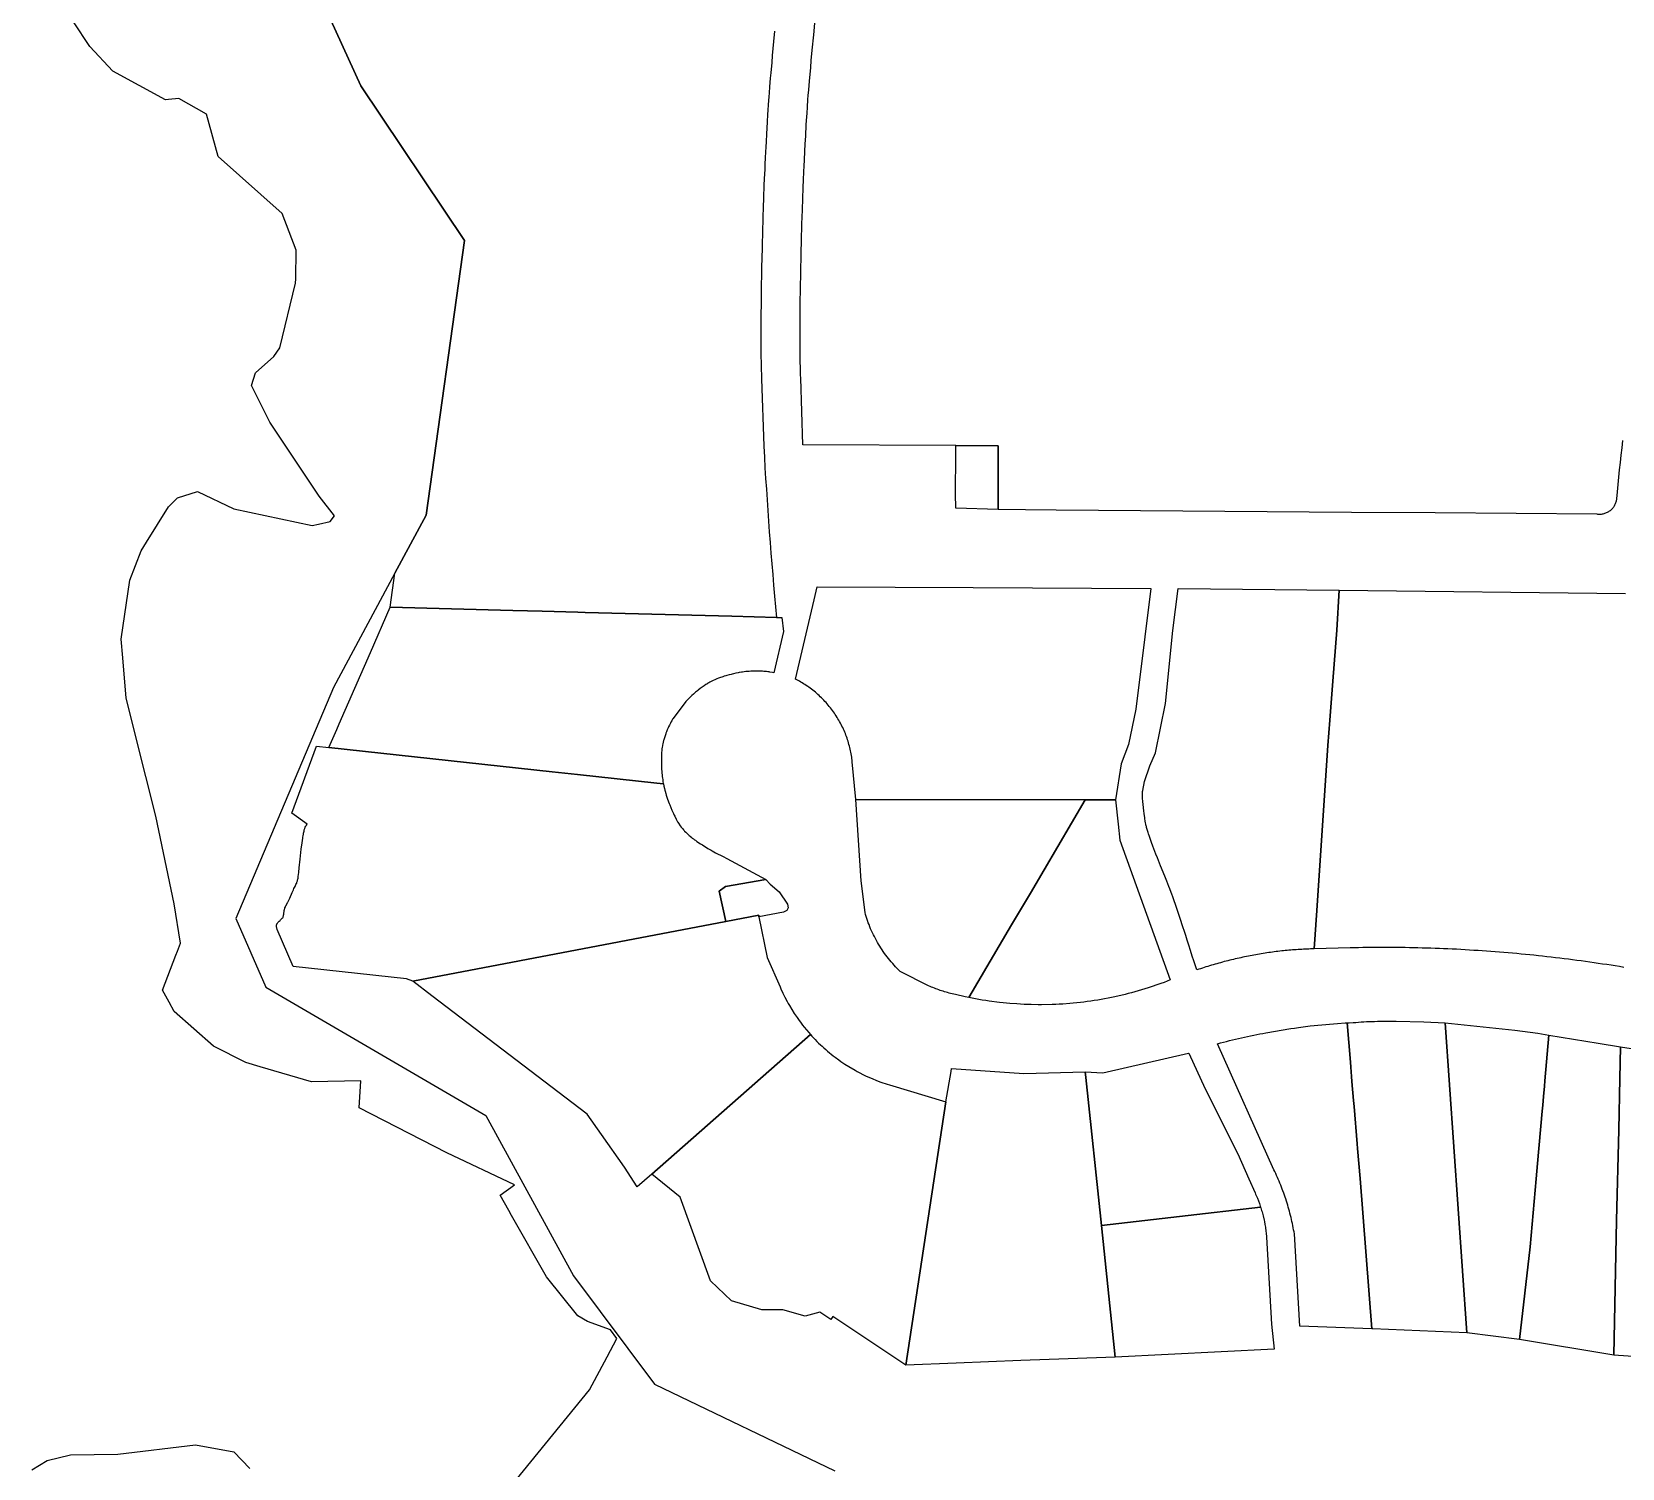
# Model space of a CAD drawing. Header units: metres. Extents: x 3 to 1005126, y 39 to 4383651.
# Drawn here: x 477288.7 to 477537.6, y 4370850.3 to 4371075.1 of the extents above; entities that cross this region are included whole.
import ezdxf

# ---------------------------------------------------------------- set-up
doc = ezdxf.new("R2010")
doc.units = ezdxf.units.M
doc.header["$MEASUREMENT"] = 0
doc.layers.add('TM_Llucmajor', color=7, linetype='Continuous')

msp = doc.modelspace()

# ---------------------------------------------------------------- linework, layer by layer
at = {"layer": 'TM_Llucmajor', "linetype": 'Continuous', "flags": 128}
for points in [[(477404.94, 4371075.17), (477404.78, 4371073.54), (477404.59, 4371071.38), (477404.5, 4371070.28), (477404.35, 4371068.65), (477404.28, 4371067.83), (477404.17, 4371066.46), (477404.1, 4371065.53), (477404.05, 4371064.92), (477403.96, 4371063.71), (477403.91, 4371062.78), (477403.86, 4371062.17), (477403.79, 4371060.94), (477403.68, 4371059.1), (477403.61, 4371057.87), (477403.57, 4371057.06), (477403.5, 4371055.42), (477403.44, 4371054.3), (477403.41, 4371053.56), (477403.34, 4371052.08), (477403.29, 4371051.07), (477403.23, 4371049.1), (477403.16, 4371047.6), (477403.11, 4371046.11), (477403.09, 4371045.36), (477403.07, 4371044.23), (477403.04, 4371043.48), (477403, 4371041.97), (477402.98, 4371041.22), (477402.95, 4371039.72), (477402.92, 4371038.21), (477402.91, 4371037.21), (477402.87, 4371035.21), (477402.84, 4371032.35), (477402.82, 4371030.92), (477402.82, 4371029.49), (477402.8, 4371028.78), (477402.8, 4371027.35), (477402.8, 4371026.63), (477402.82, 4371025.56), (477402.82, 4371024.61), (477402.82, 4371024.13), (477402.84, 4371023.42), (477402.85, 4371022.35), (477402.88, 4371021.28), (477402.91, 4371020.74), (477403.25, 4371010.21), (477403.35, 4371008.53), (477403.44, 4371006.86), (477403.55, 4371005.18), (477403.66, 4371003.51), (477403.77, 4371001.83), (477403.88, 4371000.17), (477404, 4370998.49), (477404.12, 4370996.81), (477404.25, 4370995.14), (477404.38, 4370993.46), (477404.51, 4370991.79), (477404.66, 4370990.13), (477404.79, 4370988.46), (477404.93, 4370986.78), (477405.09, 4370985.1), (477405.23, 4370983.43), (477398.28, 4370983.61), (477375.32, 4370984.21), (477374.14, 4370984.24), (477368.57, 4370984.39), (477363.97, 4370984.51), (477344.78, 4370985.01), (477345.5, 4370990.34), (477350.39, 4370999.43), (477356.43, 4371042.42), (477340.16, 4371066.64), (477316.74, 4371117.93)], [(477316.74, 4371117.93), (477340.16, 4371066.64), (477356.43, 4371042.42), (477350.39, 4370999.43), (477345.5, 4370990.34), (477335.89, 4370972.48), (477320.61, 4370936.29), (477325.29, 4370925.57), (477359.72, 4370905.51), (477373.48, 4370880.41), (477386.14, 4370863.43), (477414.38, 4370849.89)], [(477362.22, 4370845.67), (477376, 4370862.53), (477378.73, 4370867.72), (477380.24, 4370870.6), (477379.28, 4370871.94), (477375.65, 4370873.25), (477374.15, 4370874.15), (477369.22, 4370880.22), (477363.78, 4370889.81), (477363.33, 4370890.61), (477361.97, 4370893), (477364.23, 4370894.61), (477353.62, 4370899.65), (477339.89, 4370906.7), (477340.16, 4370910.92), (477332.44, 4370910.77), (477324.39, 4370913.11), (477322.17, 4370913.76), (477317.11, 4370916.36), (477310.95, 4370921.75), (477310.15, 4370923.21), (477309.12, 4370925.08), (477311.23, 4370930.55), (477311.48, 4370931.2), (477311.96, 4370932.45), (477310.95, 4370938.6), (477308.09, 4370952.33), (477306.53, 4370958.54), (477303.44, 4370970.8), (477302.91, 4370977.1), (477302.66, 4370980.04), (477304.03, 4370989.27), (477305.79, 4370993.87), (477306.63, 4370995.22), (477310.06, 4371000.74), (477311.48, 4371002.13), (477314.58, 4371003.11), (477320.31, 4371000.44), (477332.54, 4370997.82), (477333.54, 4370998.03), (477335.39, 4370998.43), (477336.07, 4370999.33), (477333.67, 4371002.38), (477325.93, 4371013.98), (477324.16, 4371017.55), (477323.08, 4371019.73), (477323.71, 4371021.69), (477326.55, 4371024.24), (477327.49, 4371025.63), (477329.97, 4371035.75), (477329.98, 4371036.39), (477330.03, 4371040.9), (477327.85, 4371046.64), (477317.86, 4371055.56), (477316.01, 4371062.2), (477311.7, 4371064.65), (477310.07, 4371064.47), (477309.6, 4371064.41), (477301.34, 4371068.93), (477297.76, 4371072.76), (477295.18, 4371076.65)], [(477537.69, 4371011.11), (477537.57, 4371009.96), (477537.43, 4371008.82), (477537.31, 4371007.68), (477537.19, 4371006.53), (477537.07, 4371005.39), (477536.96, 4371004.24), (477536.86, 4371003.1), (477536.76, 4371001.96), (477536.75, 4371001.83), (477536.72, 4371001.71), (477536.69, 4371001.6), (477536.66, 4371001.46), (477536.62, 4371001.35), (477536.57, 4371001.22), (477536.52, 4371001.1), (477536.46, 4371000.98), (477536.39, 4371000.86), (477536.32, 4371000.74), (477536.25, 4371000.63), (477536.16, 4371000.52), (477536.07, 4371000.42), (477535.96, 4371000.31), (477535.86, 4371000.22), (477535.75, 4371000.13), (477535.63, 4371000.04), (477535.52, 4370999.97), (477535.41, 4370999.89), (477535.27, 4370999.83), (477535.16, 4370999.78), (477535.02, 4370999.72), (477534.89, 4370999.67), (477534.76, 4370999.64), (477534.63, 4370999.61), (477534.5, 4370999.58), (477534.37, 4370999.56), (477534.25, 4370999.55), (477534.11, 4370999.55), (477533.98, 4370999.55), (477533.86, 4370999.56), (477533.75, 4370999.57), (477508.35, 4370999.78), (477495.28, 4370999.87), (477449.04, 4371000.21), (477444.22, 4371000.29), (477439.96, 4371000.31), (477439.93, 4371010.3), (477433.32, 4371010.33), (477433.32, 4371010.33), (477409.39, 4371010.43), (477409.04, 4371020.86), (477409.02, 4371021.39), (477409, 4371022.46), (477408.97, 4371023.5), (477408.96, 4371024.21), (477408.96, 4371024.68), (477408.95, 4371025.63), (477408.94, 4371026.68), (477408.94, 4371027.38), (477408.94, 4371028.79), (477408.95, 4371029.5), (477408.96, 4371030.92), (477408.97, 4371032.33), (477409.01, 4371035.14), (477409.04, 4371037.12), (477409.07, 4371038.11), (477409.09, 4371039.6), (477409.12, 4371041.08), (477409.14, 4371041.83), (477409.18, 4371043.3), (477409.2, 4371044.05), (477409.23, 4371045.17), (477409.25, 4371045.9), (477409.3, 4371047.37), (477409.36, 4371048.85), (477409.43, 4371050.81), (477409.48, 4371051.79), (477409.54, 4371053.26), (477409.59, 4371054), (477409.63, 4371055.1), (477409.75, 4371057.52), (477409.82, 4371058.73), (477409.92, 4371060.55), (477410, 4371061.76), (477410.04, 4371062.36), (477410.1, 4371063.28), (477410.18, 4371064.48), (477410.23, 4371065.08), (477410.3, 4371065.99), (477410.41, 4371067.35), (477410.6, 4371069.51), (477410.69, 4371070.58), (477410.84, 4371072.21), (477411.07, 4371074.62), (477411.29, 4371077.05)], [(477537.89, 4370928.67), (477537.23, 4370928.78), (477536.56, 4370928.89), (477535.9, 4370928.99), (477535.24, 4370929.09), (477534.57, 4370929.19), (477533.9, 4370929.29), (477533.24, 4370929.39), (477532.57, 4370929.49), (477531.9, 4370929.58), (477531.23, 4370929.67), (477530.56, 4370929.76), (477529.89, 4370929.85), (477529.22, 4370929.93), (477528.55, 4370930.02), (477527.88, 4370930.1), (477527.21, 4370930.18), (477526.54, 4370930.26), (477525.86, 4370930.34), (477525.19, 4370930.41), (477524.52, 4370930.48), (477523.84, 4370930.55), (477523.17, 4370930.62), (477522.5, 4370930.69), (477521.82, 4370930.75), (477521.15, 4370930.82), (477520.47, 4370930.88), (477519.8, 4370930.93), (477519.13, 4370930.99), (477518.45, 4370931.05), (477517.78, 4370931.1), (477517.1, 4370931.15), (477516.43, 4370931.2), (477515.75, 4370931.25), (477515.08, 4370931.29), (477514.4, 4370931.33), (477513.73, 4370931.37), (477513.06, 4370931.41), (477512.38, 4370931.45), (477511.71, 4370931.49), (477511.04, 4370931.52), (477510.36, 4370931.55), (477509.69, 4370931.58), (477509.02, 4370931.6), (477508.35, 4370931.63), (477507.68, 4370931.65), (477507.01, 4370931.67), (477506.34, 4370931.69), (477505.67, 4370931.71), (477505, 4370931.72), (477504.33, 4370931.74), (477503.66, 4370931.75), (477502.99, 4370931.76), (477502.33, 4370931.76), (477501.66, 4370931.77), (477501, 4370931.77), (477500.33, 4370931.77), (477499.67, 4370931.77), (477499.01, 4370931.77), (477498.35, 4370931.76), (477497.68, 4370931.76), (477497.02, 4370931.75), (477496.37, 4370931.74), (477495.71, 4370931.72), (477495.05, 4370931.71), (477489.42, 4370931.55), (477489.82, 4370937.57), (477491.59, 4370963.37), (477491.89, 4370967.33), (477492.36, 4370973.45), (477492.96, 4370981.41), (477493.32, 4370987.67), (477538.16, 4370987.16)], [(477564.76, 4370865.99), (477536.34, 4370867.99), (477536.34, 4370867.99), (477536.76, 4370889.05), (477537.1, 4370903.24), (477537.28, 4370911.27), (477537.4, 4370916.25), (477541.72, 4370915.56)], [(477288.66, 4370850.05), (477291.07, 4370851.51), (477294.73, 4370852.37), (477302.14, 4370852.49), (477314.31, 4370853.97), (477320.31, 4370852.85), (477322.81, 4370850.22)]]:
    msp.add_lwpolyline(points, dxfattribs=at)
for points in [[(477433.28, 4371002.75), (477433.32, 4371008.93), (477433.32, 4371010.33), (477439.93, 4371010.3), (477439.96, 4371000.31), (477433.32, 4371000.5), (477433.28, 4371002.75)], [(477417.67, 4370954.94), (477417.12, 4370960.85), (477417.09, 4370961.09), (477417.06, 4370961.34), (477417.03, 4370961.58), (477416.99, 4370961.83), (477416.94, 4370962.08), (477416.9, 4370962.32), (477416.85, 4370962.57), (477416.79, 4370962.81), (477416.73, 4370963.06), (477416.67, 4370963.3), (477416.6, 4370963.55), (477416.53, 4370963.79), (477416.46, 4370964.04), (477416.38, 4370964.28), (477416.3, 4370964.52), (477416.21, 4370964.77), (477416.12, 4370965.01), (477416.03, 4370965.25), (477415.93, 4370965.49), (477415.83, 4370965.72), (477415.72, 4370965.96), (477415.61, 4370966.2), (477415.5, 4370966.43), (477415.38, 4370966.66), (477415.26, 4370966.89), (477415.13, 4370967.12), (477415, 4370967.35), (477414.87, 4370967.57), (477414.73, 4370967.79), (477414.6, 4370968.02), (477414.45, 4370968.23), (477414.31, 4370968.45), (477414.16, 4370968.66), (477414, 4370968.88), (477413.84, 4370969.08), (477413.68, 4370969.29), (477413.52, 4370969.49), (477413.36, 4370969.7), (477413.19, 4370969.89), (477413.01, 4370970.09), (477412.84, 4370970.28), (477412.66, 4370970.47), (477412.48, 4370970.66), (477412.3, 4370970.84), (477412.11, 4370971.02), (477411.92, 4370971.2), (477411.73, 4370971.37), (477411.54, 4370971.54), (477411.34, 4370971.71), (477411.14, 4370971.87), (477410.94, 4370972.03), (477410.74, 4370972.19), (477410.54, 4370972.34), (477410.33, 4370972.49), (477410.13, 4370972.63), (477409.92, 4370972.78), (477409.71, 4370972.91), (477409.5, 4370973.05), (477409.28, 4370973.18), (477409.07, 4370973.31), (477408.85, 4370973.43), (477408.64, 4370973.55), (477408.42, 4370973.67), (477408.2, 4370973.78), (477411.13, 4370986.17), (477411.62, 4370988.22), (477436.02, 4370988.1), (477463.83, 4370987.97), (477462.9, 4370980.37), (477461.53, 4370969.08), (477460.37, 4370963.54), (477459.19, 4370960.51), (477458.34, 4370954.89), (477453.59, 4370954.9), (477417.67, 4370954.94)], [(477463.08, 4370950.99), (477463.06, 4370951.09), (477463.03, 4370951.28), (477462.99, 4370951.54), (477462.97, 4370951.67), (477462.94, 4370951.87), (477462.9, 4370952.14), (477462.83, 4370952.67), (477462.77, 4370953.2), (477462.72, 4370953.56), (477462.64, 4370954.27), (477462.61, 4370954.53), (477462.59, 4370954.71), (477462.56, 4370955.06), (477462.55, 4370955.33), (477462.54, 4370955.46), (477462.54, 4370955.64), (477462.54, 4370955.73), (477462.54, 4370955.86), (477462.55, 4370956), (477462.57, 4370956.2), (477462.6, 4370956.36), (477462.87, 4370957.74), (477463.7, 4370960.18), (477464.59, 4370962.25), (477466.13, 4370969.96), (477467.31, 4370981.38), (477468.14, 4370987.95), (477493.32, 4370987.67), (477492.96, 4370981.41), (477492.36, 4370973.45), (477491.89, 4370967.33), (477491.59, 4370963.37), (477489.82, 4370937.57), (477489.42, 4370931.55), (477489.14, 4370931.54), (477488.87, 4370931.54), (477488.59, 4370931.53), (477488.31, 4370931.52), (477488.03, 4370931.51), (477487.75, 4370931.5), (477487.47, 4370931.48), (477487.19, 4370931.47), (477486.9, 4370931.45), (477486.62, 4370931.43), (477486.34, 4370931.41), (477486.05, 4370931.39), (477485.77, 4370931.37), (477485.48, 4370931.34), (477485.2, 4370931.32), (477484.91, 4370931.29), (477484.62, 4370931.26), (477484.34, 4370931.23), (477484.05, 4370931.2), (477483.76, 4370931.16), (477483.47, 4370931.13), (477483.18, 4370931.09), (477482.89, 4370931.05), (477482.6, 4370931.01), (477482.31, 4370930.97), (477482.02, 4370930.93), (477481.73, 4370930.89), (477481.44, 4370930.84), (477481.15, 4370930.79), (477480.86, 4370930.75), (477480.57, 4370930.7), (477480.28, 4370930.65), (477479.99, 4370930.59), (477479.7, 4370930.54), (477479.41, 4370930.48), (477479.12, 4370930.43), (477478.83, 4370930.37), (477478.53, 4370930.31), (477478.24, 4370930.25), (477477.95, 4370930.18), (477477.66, 4370930.12), (477477.37, 4370930.05), (477477.08, 4370929.99), (477476.79, 4370929.92), (477476.5, 4370929.85), (477476.21, 4370929.78), (477475.92, 4370929.71), (477475.63, 4370929.63), (477475.35, 4370929.56), (477475.06, 4370929.48), (477474.77, 4370929.4), (477474.48, 4370929.32), (477474.19, 4370929.24), (477473.91, 4370929.16), (477473.62, 4370929.08), (477473.34, 4370928.99), (477473.05, 4370928.91), (477472.77, 4370928.82), (477472.48, 4370928.73), (477472.2, 4370928.64), (477471.92, 4370928.55), (477471.64, 4370928.46), (477471.35, 4370928.37), (477471.07, 4370928.27), (477470.59, 4370929.7), (477470.35, 4370930.41), (477470.23, 4370930.77), (477470, 4370931.48), (477469.85, 4370931.96), (477469.55, 4370932.92), (477469.32, 4370933.64), (477469.16, 4370934.14), (477468.83, 4370935.15), (477468.5, 4370936.16), (477467.83, 4370938.17), (477467.73, 4370938.48), (477467.51, 4370939.1), (477467.29, 4370939.71), (477467.14, 4370940.12), (477467.04, 4370940.39), (477466.83, 4370940.93), (477466.67, 4370941.34), (477466.35, 4370942.15), (477466.03, 4370942.96), (477465.38, 4370944.58), (477465.05, 4370945.39), (477464.89, 4370945.79), (477464.65, 4370946.4), (477464.34, 4370947.21), (477464.19, 4370947.62), (477463.96, 4370948.23), (477463.74, 4370948.85), (477463.64, 4370949.16), (477463.5, 4370949.57), (477463.43, 4370949.78), (477463.33, 4370950.09), (477463.19, 4370950.56), (477463.15, 4370950.7), (477463.13, 4370950.8), (477463.08, 4370950.99)], [(477335.19, 4370963.09), (477336.42, 4370965.9), (477336.8, 4370966.77), (477341.7, 4370977.96), (477344.78, 4370985.01), (477363.97, 4370984.51), (477368.57, 4370984.39), (477374.14, 4370984.24), (477375.32, 4370984.21), (477398.28, 4370983.61), (477405.23, 4370983.43), (477406.06, 4370983.41), (477406.37, 4370981.2), (477404.82, 4370974.75), (477404.62, 4370974.79), (477404.21, 4370974.87), (477404.11, 4370974.89), (477403.9, 4370974.92), (477403.69, 4370974.95), (477403.55, 4370974.96), (477403.27, 4370974.99), (477403.06, 4370975), (477402.92, 4370975.01), (477402.64, 4370975.02), (477402.36, 4370975.03), (477402.17, 4370975.03), (477401.8, 4370975.02), (477401.52, 4370975.01), (477401.38, 4370975.01), (477401.25, 4370975), (477400.98, 4370974.99), (477400.72, 4370974.97), (477400.54, 4370974.95), (477400.43, 4370974.94), (477400.19, 4370974.91), (477399.93, 4370974.88), (477399.76, 4370974.85), (477399.41, 4370974.79), (477399.23, 4370974.76), (477398.88, 4370974.68), (477398.54, 4370974.61), (477398.3, 4370974.55), (477398.15, 4370974.51), (477397.84, 4370974.43), (477397.5, 4370974.34), (477397.33, 4370974.29), (477397.08, 4370974.21), (477396.83, 4370974.13), (477396.71, 4370974.09), (477396.46, 4370974.01), (477396.34, 4370973.97), (477396.16, 4370973.9), (477395.92, 4370973.8), (477395.8, 4370973.75), (477395.62, 4370973.68), (477395.35, 4370973.56), (477395.12, 4370973.44), (477395, 4370973.38), (477394.83, 4370973.29), (477394.66, 4370973.2), (477394.57, 4370973.15), (477394.4, 4370973.04), (477394.32, 4370972.99), (477394.19, 4370972.91), (477393.92, 4370972.73), (477393.79, 4370972.64), (477393.59, 4370972.5), (477393.3, 4370972.28), (477393.01, 4370972.07), (477392.87, 4370971.96), (477392.59, 4370971.73), (477392.46, 4370971.61), (477392.26, 4370971.44), (477391.99, 4370971.2), (477391.86, 4370971.07), (477391.67, 4370970.89), (477391.48, 4370970.7), (477391.39, 4370970.6), (477391.06, 4370970.25), (477389.06, 4370967.62), (477388.99, 4370967.5), (477388.85, 4370967.27), (477388.72, 4370967.04), (477388.64, 4370966.88), (477388.59, 4370966.77), (477388.48, 4370966.56), (477388.36, 4370966.32), (477388.29, 4370966.16), (477388.24, 4370966.05), (477388.15, 4370965.83), (477388.08, 4370965.66), (477388.04, 4370965.55), (477387.95, 4370965.32), (477387.91, 4370965.21), (477387.75, 4370964.75), (477387.7, 4370964.6), (477387.61, 4370964.28), (477387.57, 4370964.15), (477387.45, 4370963.63), (477387.42, 4370963.46), (477387.4, 4370963.35), (477387.36, 4370963.12), (477387.32, 4370962.86), (477387.3, 4370962.69), (477387.29, 4370962.57), (477387.27, 4370962.34), (477387.26, 4370962.17), (477387.24, 4370961.82), (477387.23, 4370961.48), (477387.23, 4370960.79), (477387.24, 4370960.29), (477387.25, 4370960.05), (477387.27, 4370959.68), (477387.29, 4370959.3), (477387.3, 4370959.12), (477387.34, 4370958.75), (477387.36, 4370958.56), (477387.39, 4370958.28), (477387.43, 4370958.04), (477387.44, 4370957.91), (477387.47, 4370957.73), (477387.52, 4370957.45), (477387.54, 4370957.37), (477386.54, 4370957.48), (477374.08, 4370958.84), (477370.11, 4370959.27), (477335.19, 4370963.09)], [(477348.3, 4370926.5), (477347.35, 4370926.85), (477329.59, 4370928.82), (477327.09, 4370934.61), (477326.97, 4370935.04), (477326.95, 4370935.14), (477326.96, 4370935.23), (477326.97, 4370935.3), (477327, 4370935.38), (477327.05, 4370935.49), (477327.12, 4370935.6), (477327.17, 4370935.67), (477327.28, 4370935.78), (477327.39, 4370935.89), (477327.53, 4370936.02), (477327.6, 4370936.09), (477327.72, 4370936.21), (477327.87, 4370936.36), (477327.95, 4370936.44), (477328.01, 4370936.52), (477328.04, 4370936.6), (477328.07, 4370936.71), (477328.09, 4370936.88), (477328.1, 4370936.96), (477328.13, 4370937.16), (477328.17, 4370937.43), (477328.19, 4370937.56), (477328.22, 4370937.71), (477328.24, 4370937.78), (477328.26, 4370937.89), (477328.3, 4370938), (477328.36, 4370938.14), (477328.39, 4370938.2), (477328.45, 4370938.32), (477328.65, 4370938.68), (477328.71, 4370938.8), (477328.74, 4370938.86), (477329.04, 4370939.51), (477329.43, 4370940.38), (477329.63, 4370940.81), (477329.71, 4370940.99), (477329.88, 4370941.34), (477330.01, 4370941.61), (477330.09, 4370941.78), (477330.13, 4370941.86), (477330.18, 4370941.99), (477330.21, 4370942.08), (477330.24, 4370942.19), (477330.28, 4370942.34), (477330.3, 4370942.45), (477330.34, 4370942.65), (477330.35, 4370942.75), (477330.38, 4370942.96), (477330.41, 4370943.17), (477330.46, 4370943.58), (477330.54, 4370944.26), (477330.69, 4370945.61), (477330.8, 4370946.63), (477330.86, 4370947.14), (477330.98, 4370948.15), (477331.08, 4370948.91), (477331.1, 4370949.03), (477331.14, 4370949.27), (477331.18, 4370949.51), (477331.21, 4370949.67), (477331.28, 4370949.99), (477331.32, 4370950.18), (477331.35, 4370950.27), (477331.4, 4370950.41), (477331.43, 4370950.5), (477331.48, 4370950.61), (477331.56, 4370950.77), (477331.62, 4370950.87), (477331.66, 4370950.93), (477331.75, 4370951.06), (477329.36, 4370952.81), (477333.25, 4370963.3), (477335.19, 4370963.09), (477370.11, 4370959.27), (477374.08, 4370958.84), (477386.54, 4370957.48), (477387.54, 4370957.37), (477387.61, 4370957.03), (477387.7, 4370956.64), (477387.77, 4370956.39), (477387.81, 4370956.22), (477387.91, 4370955.88), (477387.99, 4370955.63), (477388.04, 4370955.47), (477388.15, 4370955.14), (477388.21, 4370954.98), (477388.45, 4370954.32), (477388.54, 4370954.11), (477388.71, 4370953.67), (477388.88, 4370953.26), (477388.97, 4370953.06), (477389.1, 4370952.75), (477389.24, 4370952.46), (477389.31, 4370952.31), (477389.53, 4370951.87), (477389.65, 4370951.65), (477389.76, 4370951.46), (477389.82, 4370951.37), (477389.91, 4370951.23), (477390.19, 4370950.81), (477390.35, 4370950.61), (477390.51, 4370950.4), (477390.68, 4370950.2), (477390.79, 4370950.08), (477390.87, 4370949.99), (477391.03, 4370949.83), (477391.41, 4370949.45), (477391.58, 4370949.3), (477391.71, 4370949.19), (477391.8, 4370949.12), (477391.97, 4370948.98), (477392.06, 4370948.91), (477392.24, 4370948.77), (477392.42, 4370948.64), (477392.55, 4370948.55), (477392.8, 4370948.38), (477393.37, 4370948.01), (477393.65, 4370947.83), (477394.51, 4370947.29), (477394.73, 4370947.17), (477395.02, 4370947), (477395.17, 4370946.91), (477395.72, 4370946.61), (477396.9, 4370945.99), (477397.49, 4370945.68), (477403.56, 4370942.43), (477397.28, 4370941.34), (477396.26, 4370940.6), (477397.31, 4370935.83), (477348.3, 4370926.5)], [(477417.67, 4370954.94), (477453.59, 4370954.9), (477445.03, 4370940.29), (477442.03, 4370935.33), (477435.34, 4370923.94), (477434.81, 4370924.05), (477433.25, 4370924.41), (477432.73, 4370924.54), (477432.49, 4370924.6), (477432.26, 4370924.65), (477432.03, 4370924.72), (477431.79, 4370924.78), (477431.56, 4370924.85), (477431.33, 4370924.92), (477431.1, 4370924.99), (477430.87, 4370925.07), (477430.64, 4370925.15), (477430.41, 4370925.23), (477430.19, 4370925.31), (477429.96, 4370925.4), (477429.74, 4370925.49), (477429.51, 4370925.59), (477429.29, 4370925.68), (477429.07, 4370925.78), (477424.61, 4370928.04), (477424.37, 4370928.27), (477424.13, 4370928.51), (477423.9, 4370928.75), (477423.67, 4370929), (477423.44, 4370929.25), (477423.22, 4370929.51), (477423, 4370929.77), (477422.78, 4370930.03), (477422.57, 4370930.3), (477422.37, 4370930.57), (477422.17, 4370930.85), (477421.97, 4370931.13), (477421.78, 4370931.41), (477421.59, 4370931.7), (477421.41, 4370931.99), (477421.23, 4370932.28), (477421.06, 4370932.57), (477420.89, 4370932.87), (477420.73, 4370933.17), (477420.57, 4370933.48), (477420.42, 4370933.78), (477420.27, 4370934.09), (477420.13, 4370934.4), (477419.99, 4370934.72), (477419.86, 4370935.03), (477419.74, 4370935.35), (477419.62, 4370935.66), (477419.51, 4370935.98), (477419.4, 4370936.3), (477419.3, 4370936.62), (477419.2, 4370936.95), (477419.11, 4370937.27), (477418.49, 4370942.22), (477417.67, 4370954.94)], [(477458.34, 4370954.89), (477458.73, 4370951.05), (477459.02, 4370948.56), (477466.9, 4370926.7), (477465.92, 4370926.32), (477465.43, 4370926.14), (477464.93, 4370925.96), (477463.93, 4370925.62), (477463.42, 4370925.45), (477462.92, 4370925.29), (477462.4, 4370925.13), (477461.89, 4370924.98), (477461.37, 4370924.84), (477460.85, 4370924.69), (477460.33, 4370924.56), (477459.81, 4370924.42), (477458.22, 4370924.06), (477457.69, 4370923.95), (477457.15, 4370923.84), (477456.62, 4370923.74), (477456.08, 4370923.64), (477455.54, 4370923.55), (477455, 4370923.47), (477454.45, 4370923.39), (477453.91, 4370923.31), (477453.36, 4370923.24), (477452.82, 4370923.18), (477451.72, 4370923.06), (477451.17, 4370923.01), (477450.07, 4370922.93), (477449.52, 4370922.9), (477448.97, 4370922.88), (477448.41, 4370922.85), (477446.76, 4370922.82), (477446.2, 4370922.82), (477445.1, 4370922.84), (477444, 4370922.88), (477442.9, 4370922.94), (477441.8, 4370923.02), (477441.25, 4370923.07), (477440.71, 4370923.12), (477440.16, 4370923.18), (477438.54, 4370923.39), (477438, 4370923.47), (477437.47, 4370923.55), (477436.93, 4370923.64), (477436.4, 4370923.74), (477435.34, 4370923.94), (477442.03, 4370935.33), (477445.03, 4370940.29), (477453.59, 4370954.9), (477458.34, 4370954.89)], [(477397.31, 4370935.83), (477396.26, 4370940.6), (477397.28, 4370941.34), (477403.56, 4370942.43), (477404.28, 4370941.66), (477405.67, 4370940.48), (477406.98, 4370938.56), (477407.06, 4370937.98), (477406.87, 4370937.55), (477406.35, 4370937.3), (477402.51, 4370936.57), (477402.46, 4370936.81), (477397.31, 4370935.83)], [(477348.3, 4370926.5), (477397.31, 4370935.83), (477402.46, 4370936.81), (477402.51, 4370936.57), (477403.78, 4370930.23), (477405.8, 4370925.62), (477405.94, 4370925.29), (477406.24, 4370924.63), (477406.4, 4370924.31), (477406.56, 4370923.98), (477406.9, 4370923.34), (477407.08, 4370923.01), (477407.26, 4370922.7), (477407.64, 4370922.06), (477408.04, 4370921.44), (477408.46, 4370920.82), (477408.67, 4370920.52), (477409.11, 4370919.92), (477409.34, 4370919.62), (477409.57, 4370919.33), (477410.29, 4370918.46), (477410.57, 4370918.15), (477385.71, 4370896.29), (477383.46, 4370894.32), (477381.46, 4370897.39), (477377.87, 4370902.49), (477375.6, 4370905.7), (477351.27, 4370924.23), (477348.3, 4370926.5)], [(477498.43, 4370872.1), (477487.18, 4370872.5), (477486.32, 4370886.96), (477486.27, 4370887.28), (477486.21, 4370887.6), (477486.16, 4370887.92), (477486.09, 4370888.25), (477486.02, 4370888.57), (477485.95, 4370888.9), (477485.87, 4370889.22), (477485.8, 4370889.54), (477485.72, 4370889.86), (477485.64, 4370890.18), (477485.55, 4370890.5), (477485.47, 4370890.82), (477485.37, 4370891.14), (477485.28, 4370891.46), (477485.18, 4370891.78), (477485.09, 4370892.09), (477484.98, 4370892.42), (477484.88, 4370892.72), (477484.77, 4370893.04), (477484.66, 4370893.35), (477484.54, 4370893.67), (477484.43, 4370893.97), (477484.32, 4370894.28), (477484.19, 4370894.59), (477484.07, 4370894.89), (477483.93, 4370895.21), (477483.8, 4370895.5), (477483.67, 4370895.8), (477483.53, 4370896.11), (477483.41, 4370896.42), (477483.25, 4370896.71), (477483.11, 4370897), (477474.28, 4370916.72), (477474.75, 4370916.85), (477475.22, 4370916.96), (477475.69, 4370917.08), (477476.16, 4370917.21), (477476.64, 4370917.31), (477477.11, 4370917.42), (477477.59, 4370917.53), (477478.07, 4370917.64), (477478.53, 4370917.75), (477479.01, 4370917.85), (477479.48, 4370917.96), (477479.96, 4370918.05), (477480.44, 4370918.14), (477480.91, 4370918.24), (477481.39, 4370918.33), (477481.87, 4370918.42), (477485.76, 4370919.08), (477486.37, 4370919.17), (477486.97, 4370919.25), (477488.8, 4370919.5), (477489.41, 4370919.56), (477490.01, 4370919.62), (477490.62, 4370919.69), (477491.23, 4370919.74), (477491.84, 4370919.8), (477492.45, 4370919.85), (477493.07, 4370919.89), (477494.29, 4370919.97), (477494.59, 4370919.98), (477495.09, 4370913.82), (477495.16, 4370913.03), (477495.28, 4370911.61), (477495.34, 4370910.79), (477495.59, 4370907.85), (477495.67, 4370906.87), (477496.16, 4370901.05), (477496.22, 4370900.31), (477496.61, 4370895.63), (477498.43, 4370872.1)], [(477494.59, 4370919.98), (477494.91, 4370920), (477495.51, 4370920.03), (477495.93, 4370920.06), (477496.35, 4370920.1), (477496.78, 4370920.13), (477497.2, 4370920.15), (477497.62, 4370920.17), (477498.05, 4370920.19), (477498.47, 4370920.21), (477498.89, 4370920.22), (477499.32, 4370920.24), (477499.75, 4370920.24), (477500.16, 4370920.26), (477500.59, 4370920.26), (477501.01, 4370920.26), (477501.43, 4370920.26), (477501.86, 4370920.26), (477502.28, 4370920.24), (477506.59, 4370920.13), (477509.94, 4370920), (477513.32, 4370871.47), (477498.59, 4370872.09), (477498.43, 4370872.1), (477496.61, 4370895.63), (477496.22, 4370900.31), (477496.16, 4370901.05), (477495.67, 4370906.87), (477495.59, 4370907.85), (477495.34, 4370910.79), (477495.28, 4370911.61), (477495.16, 4370913.03), (477495.09, 4370913.82), (477494.59, 4370919.98)], [(477513.32, 4370871.47), (477509.94, 4370920), (477520.83, 4370918.83), (477524.42, 4370918.36), (477526.18, 4370918.07), (477525.55, 4370910.92), (477525.48, 4370910.1), (477525.33, 4370908.46), (477525.21, 4370907.09), (477525.12, 4370906.14), (477524.4, 4370897.97), (477524.19, 4370895.55), (477523.25, 4370884.94), (477521.59, 4370870.41), (477513.32, 4370871.47)], [(477385.71, 4370896.29), (477410.57, 4370918.15), (477410.79, 4370917.9), (477411.31, 4370917.36), (477411.58, 4370917.09), (477411.84, 4370916.82), (477412.12, 4370916.56), (477412.39, 4370916.31), (477412.67, 4370916.05), (477412.95, 4370915.8), (477413.24, 4370915.56), (477413.53, 4370915.31), (477413.82, 4370915.08), (477414.12, 4370914.84), (477414.42, 4370914.61), (477415.02, 4370914.17), (477415.33, 4370913.95), (477415.95, 4370913.53), (477416.59, 4370913.13), (477417.55, 4370912.56), (477417.88, 4370912.39), (477418.21, 4370912.21), (477418.87, 4370911.87), (477419.2, 4370911.71), (477419.53, 4370911.56), (477420.21, 4370911.26), (477420.89, 4370910.98), (477421.57, 4370910.72), (477421.91, 4370910.6), (477422.25, 4370910.49), (477422.6, 4370910.37), (477422.94, 4370910.27), (477431.77, 4370907.61), (477425.49, 4370866.42), (477414.06, 4370874.01), (477413.76, 4370873.56), (477412.02, 4370874.72), (477409.75, 4370874.08), (477406.25, 4370875.07), (477402.97, 4370875.09), (477398.21, 4370876.46), (477394.91, 4370879.63), (477390.19, 4370892.73), (477385.71, 4370896.29)], [(477521.59, 4370870.41), (477523.25, 4370884.94), (477524.19, 4370895.55), (477524.4, 4370897.97), (477525.12, 4370906.14), (477525.21, 4370907.09), (477525.33, 4370908.46), (477525.48, 4370910.1), (477525.55, 4370910.92), (477526.18, 4370918.07), (477533.91, 4370916.81), (477537.4, 4370916.25), (477537.28, 4370911.27), (477537.1, 4370903.24), (477536.76, 4370889.05), (477536.34, 4370867.99), (477521.59, 4370870.41)], [(477469.78, 4370915.22), (477472.38, 4370909.65), (477477.45, 4370899.49), (477479.19, 4370895.59), (477480.17, 4370893.36), (477480.26, 4370893.16), (477480.35, 4370892.95), (477480.44, 4370892.75), (477480.53, 4370892.54), (477480.85, 4370891.7), (477480.99, 4370891.28), (477481.03, 4370891.16), (477468.33, 4370889.68), (477462.94, 4370889.05), (477456.11, 4370888.25), (477453.69, 4370911.43), (477453.55, 4370912.31), (477456.36, 4370912.16), (477469.76, 4370915.26), (477469.78, 4370915.22)], [(477432.61, 4370912.36), (477432.63, 4370912.85), (477443.99, 4370912.08), (477453.55, 4370912.31), (477453.69, 4370911.43), (477456.11, 4370888.25), (477458.26, 4370867.69), (477450.92, 4370867.41), (477443.5, 4370867.12), (477433.36, 4370866.73), (477425.49, 4370866.42), (477431.77, 4370907.61), (477432.61, 4370912.36)], [(477456.11, 4370888.25), (477462.94, 4370889.05), (477468.33, 4370889.68), (477481.03, 4370891.16), (477481.06, 4370891.06), (477481.13, 4370890.85), (477481.19, 4370890.63), (477481.26, 4370890.42), (477481.32, 4370890.2), (477481.37, 4370889.98), (477481.43, 4370889.76), (477481.58, 4370889.1), (477481.63, 4370888.88), (477481.71, 4370888.44), (477481.75, 4370888.22), (477481.78, 4370888), (477481.82, 4370887.78), (477481.85, 4370887.55), (477481.87, 4370887.33), (477481.9, 4370887.11), (477481.92, 4370886.89), (477481.94, 4370886.66), (477481.96, 4370886.44), (477482.77, 4370872.85), (477483.16, 4370868.93), (477458.26, 4370867.69), (477456.11, 4370888.25)]]:
    msp.add_lwpolyline(points, close=True, dxfattribs=at)

doc.saveas('drawing.dxf')
